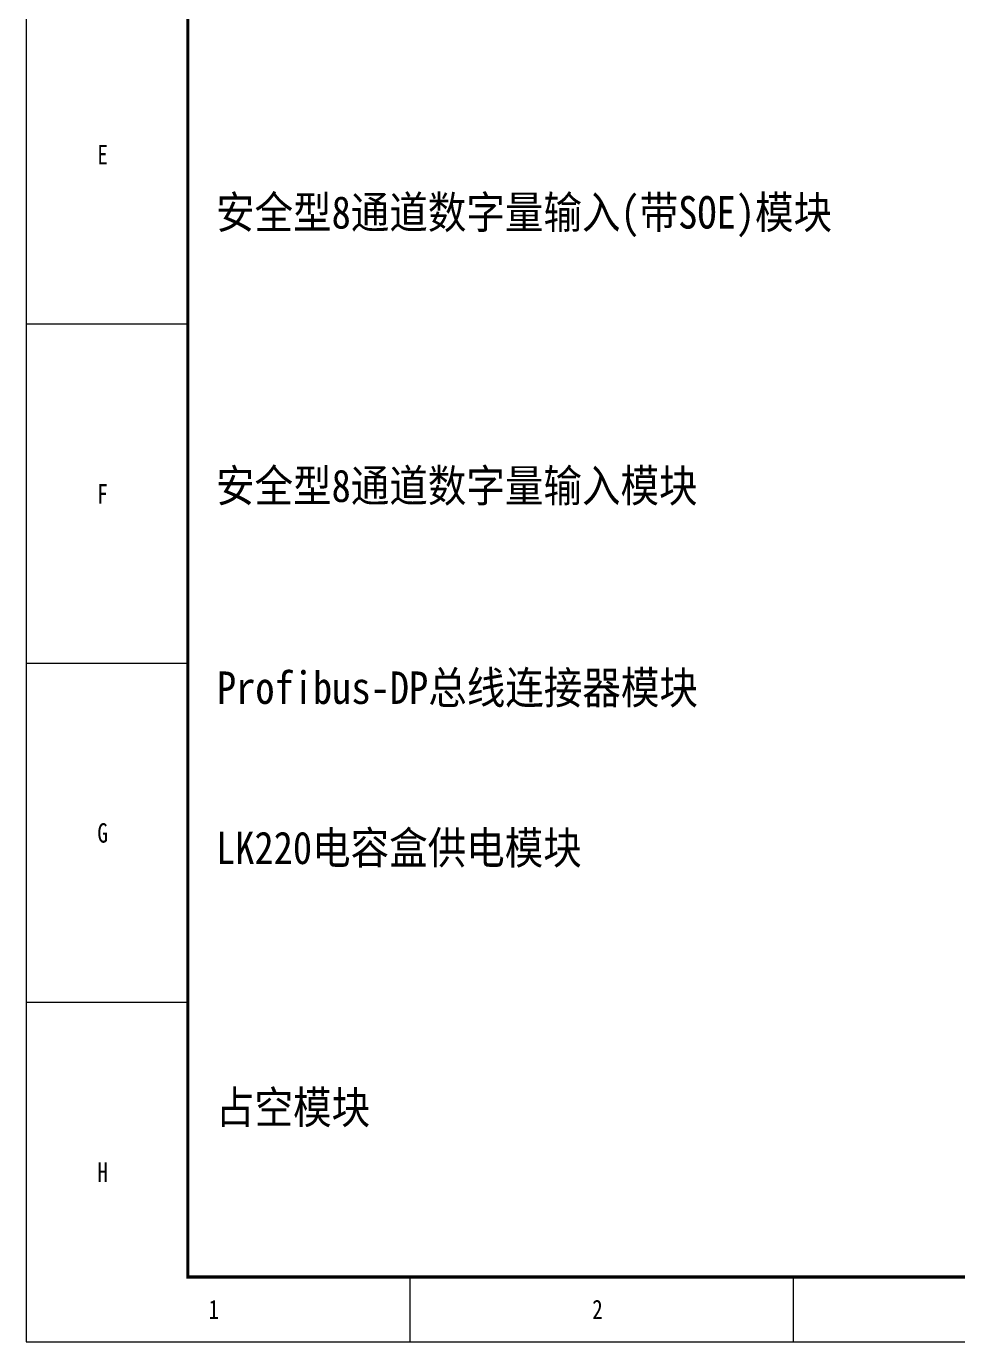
# Model space of a CAD drawing. Header units: millimetres. Extents: x 33157 to 59611, y -29750 to 1750.
# Drawn here: x 53106 to 53823, y -2598 to -1585 of the extents above; entities that cross this region are included whole.
import ezdxf

# ---------------------------------------------------------------- set-up
doc = ezdxf.new("R2010")
doc.units = ezdxf.units.MM
doc.layers.get('0').update_dxf_attribs({"lineweight": 18})
doc.layers.add('细实线', color=7, linetype='Continuous', lineweight=20)
doc.styles.add('HZ', font='arial.ttf')
doc.styles.get("Standard").update_dxf_attribs({"font": ''})
doc.styles.add('STYLE1', font='')
doc.styles.get('Standard').set_extended_font_data('宋体')
doc.styles.get('STYLE1').set_extended_font_data('宋体')

# ---------------------------------------------------------------- blocks, each defined once
blk = doc.blocks.new('和利时横图框')
for p, q in [((50221.3, 1052.7), (50096.9, 1052.7)), ((50221.3, 791.6), (50096.9, 791.6)), ((50221.3, 530.5), (50096.9, 530.5)), ((50392.4, 269.3), (50392.4, 319.1)), ((50687.8, 269.3), (50687.8, 319.1))]:
    blk.add_line(p, q)
blk.add_lwpolyline([(50096.9, 269.3), (53051.6, 269.3), (53051.6, 2358.5), (50096.9, 2358.5)], close=True)
blk.add_lwpolyline([(50221.3, 319.1, 2.49, 2.49, 0), (53001.8, 319.1, 2.49, 2.49, 0), (53001.8, 2308.7, 2.49, 2.49, 0), (50221.3, 2308.7, 2.49, 2.49, 0)], format="xyseb", close=True)
at = {"width": 0.8}
for s, p in [('E', (50151.6, 1175.9)), ('F', (50151.6, 914.7)), ('G', (50151.6, 653.6)), ('H', (50151.6, 392.4)), ('1', (50237.2, 286.7)), ('2', (50532.7, 286.7))]:
    blk.add_text(s, height=14.9, dxfattribs=at).set_placement(p)
at = {"style": 'HZ'}
for tag, p, height in [('北京和利时自动化驱动技术有限公司', (51649.9, 520.7), 24.8), ('图纸阶段', (52857.2, 518.9), 24.8), ('图纸名称', (52301.1, 424.7), 42.5), ('会签人', (51825.9, 376.9), 24)]:
    blk.add_attdef(tag, p, '', height=height, dxfattribs=at)
at = {"color": 3, "style": 'HZ'}
for tag, p, height in [('工程名称', (52245, 517.7), 28.3), ('设计人', (51828.2, 464.1), 24), ('设计时间', (52033.3, 464.5), 24), ('审核人', (51826.8, 419.7), 24), ('设计时间', (52033.3, 421.2), 24), ('图纸编号', (52420.8, 373.7), 24.8), ('批准人', (51828.3, 330.5), 24), ('设计时间', (52033.3, 331.5), 24)]:
    blk.add_attdef(tag, p, '', height=height, dxfattribs=at)
at = {"color": 0, "style": 'HZ'}
blk.add_attdef('页码', (52501.6, 331.9), '', height=20, dxfattribs=at)

msp = doc.modelspace()

# ---------------------------------------------------------------- block references
at = {"layer": '细实线'}
msp.add_blockref('和利时横图框', (3008.9, -2867.1), dxfattribs=at)

# ---------------------------------------------------------------- texts
at = {"color": 0, "style": 'STYLE1', "width": 0.87}
for s, p in [('安全型8通道数字量输入(带SOE)模块', (53251.9, -1740.7)), ('安全型8通道数字量输入模块', (53251.9, -1951.2)), ('LK220电容盒供电模块', (53251.9, -2230)), ('占空模块', (53251.9, -2429.9))]:
    msp.add_text(s, height=25, dxfattribs=at).set_placement(p)
at = {"color": 0, "insert": (53252.6, -2109.5), "char_height": 25, "width": 582.147, "attachment_point": 7, "style": 'STYLE1'}
msp.add_mtext('{\\W0.87;Profibus-DP总线连接器模块 }', dxfattribs=at)

doc.saveas('drawing.dxf')
